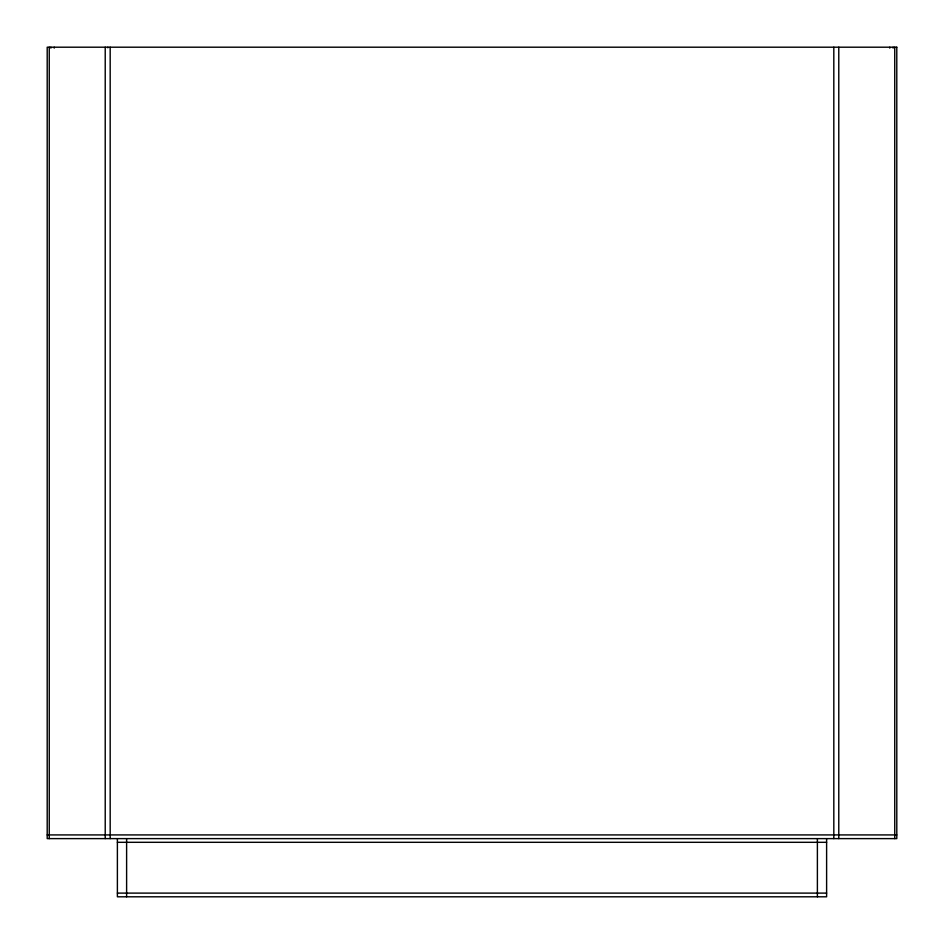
<?xml version="1.0" encoding="UTF-8"?>
<svg xmlns="http://www.w3.org/2000/svg" width="944" height="944" viewBox="0 0 944 944"><rect width="100%" height="100%" fill="white"/><g stroke="black" fill="none" stroke-linecap="round" stroke-linejoin="round"><path stroke-width="1.42" d="M47.2 834.921L896.8 834.921M117.386 842.308L826.614 842.308M117.386 893.107L826.614 893.107M894.735 47.2L894.747 838.614M893.095 47.2L893.095 48.132M889.779 47.2L889.779 48.132M838.779 47.2L838.779 838.614M833.812 47.2L833.823 838.614M826.614 838.614L826.614 896.8L117.386 896.8L117.386 838.614M817.386 838.614L817.386 896.8M126.614 838.614L126.614 896.8M110.177 47.2L110.177 838.614M107.828 47.2L107.828 47.814M105.221 47.2L105.221 838.614M54.221 47.2L54.221 48.132M50.893 47.2L50.893 48.132M49.253 47.2L49.253 838.614M896.788 47.2L47.2 47.2L47.2 838.614L896.8 838.614L896.788 47.2"/></g></svg>
